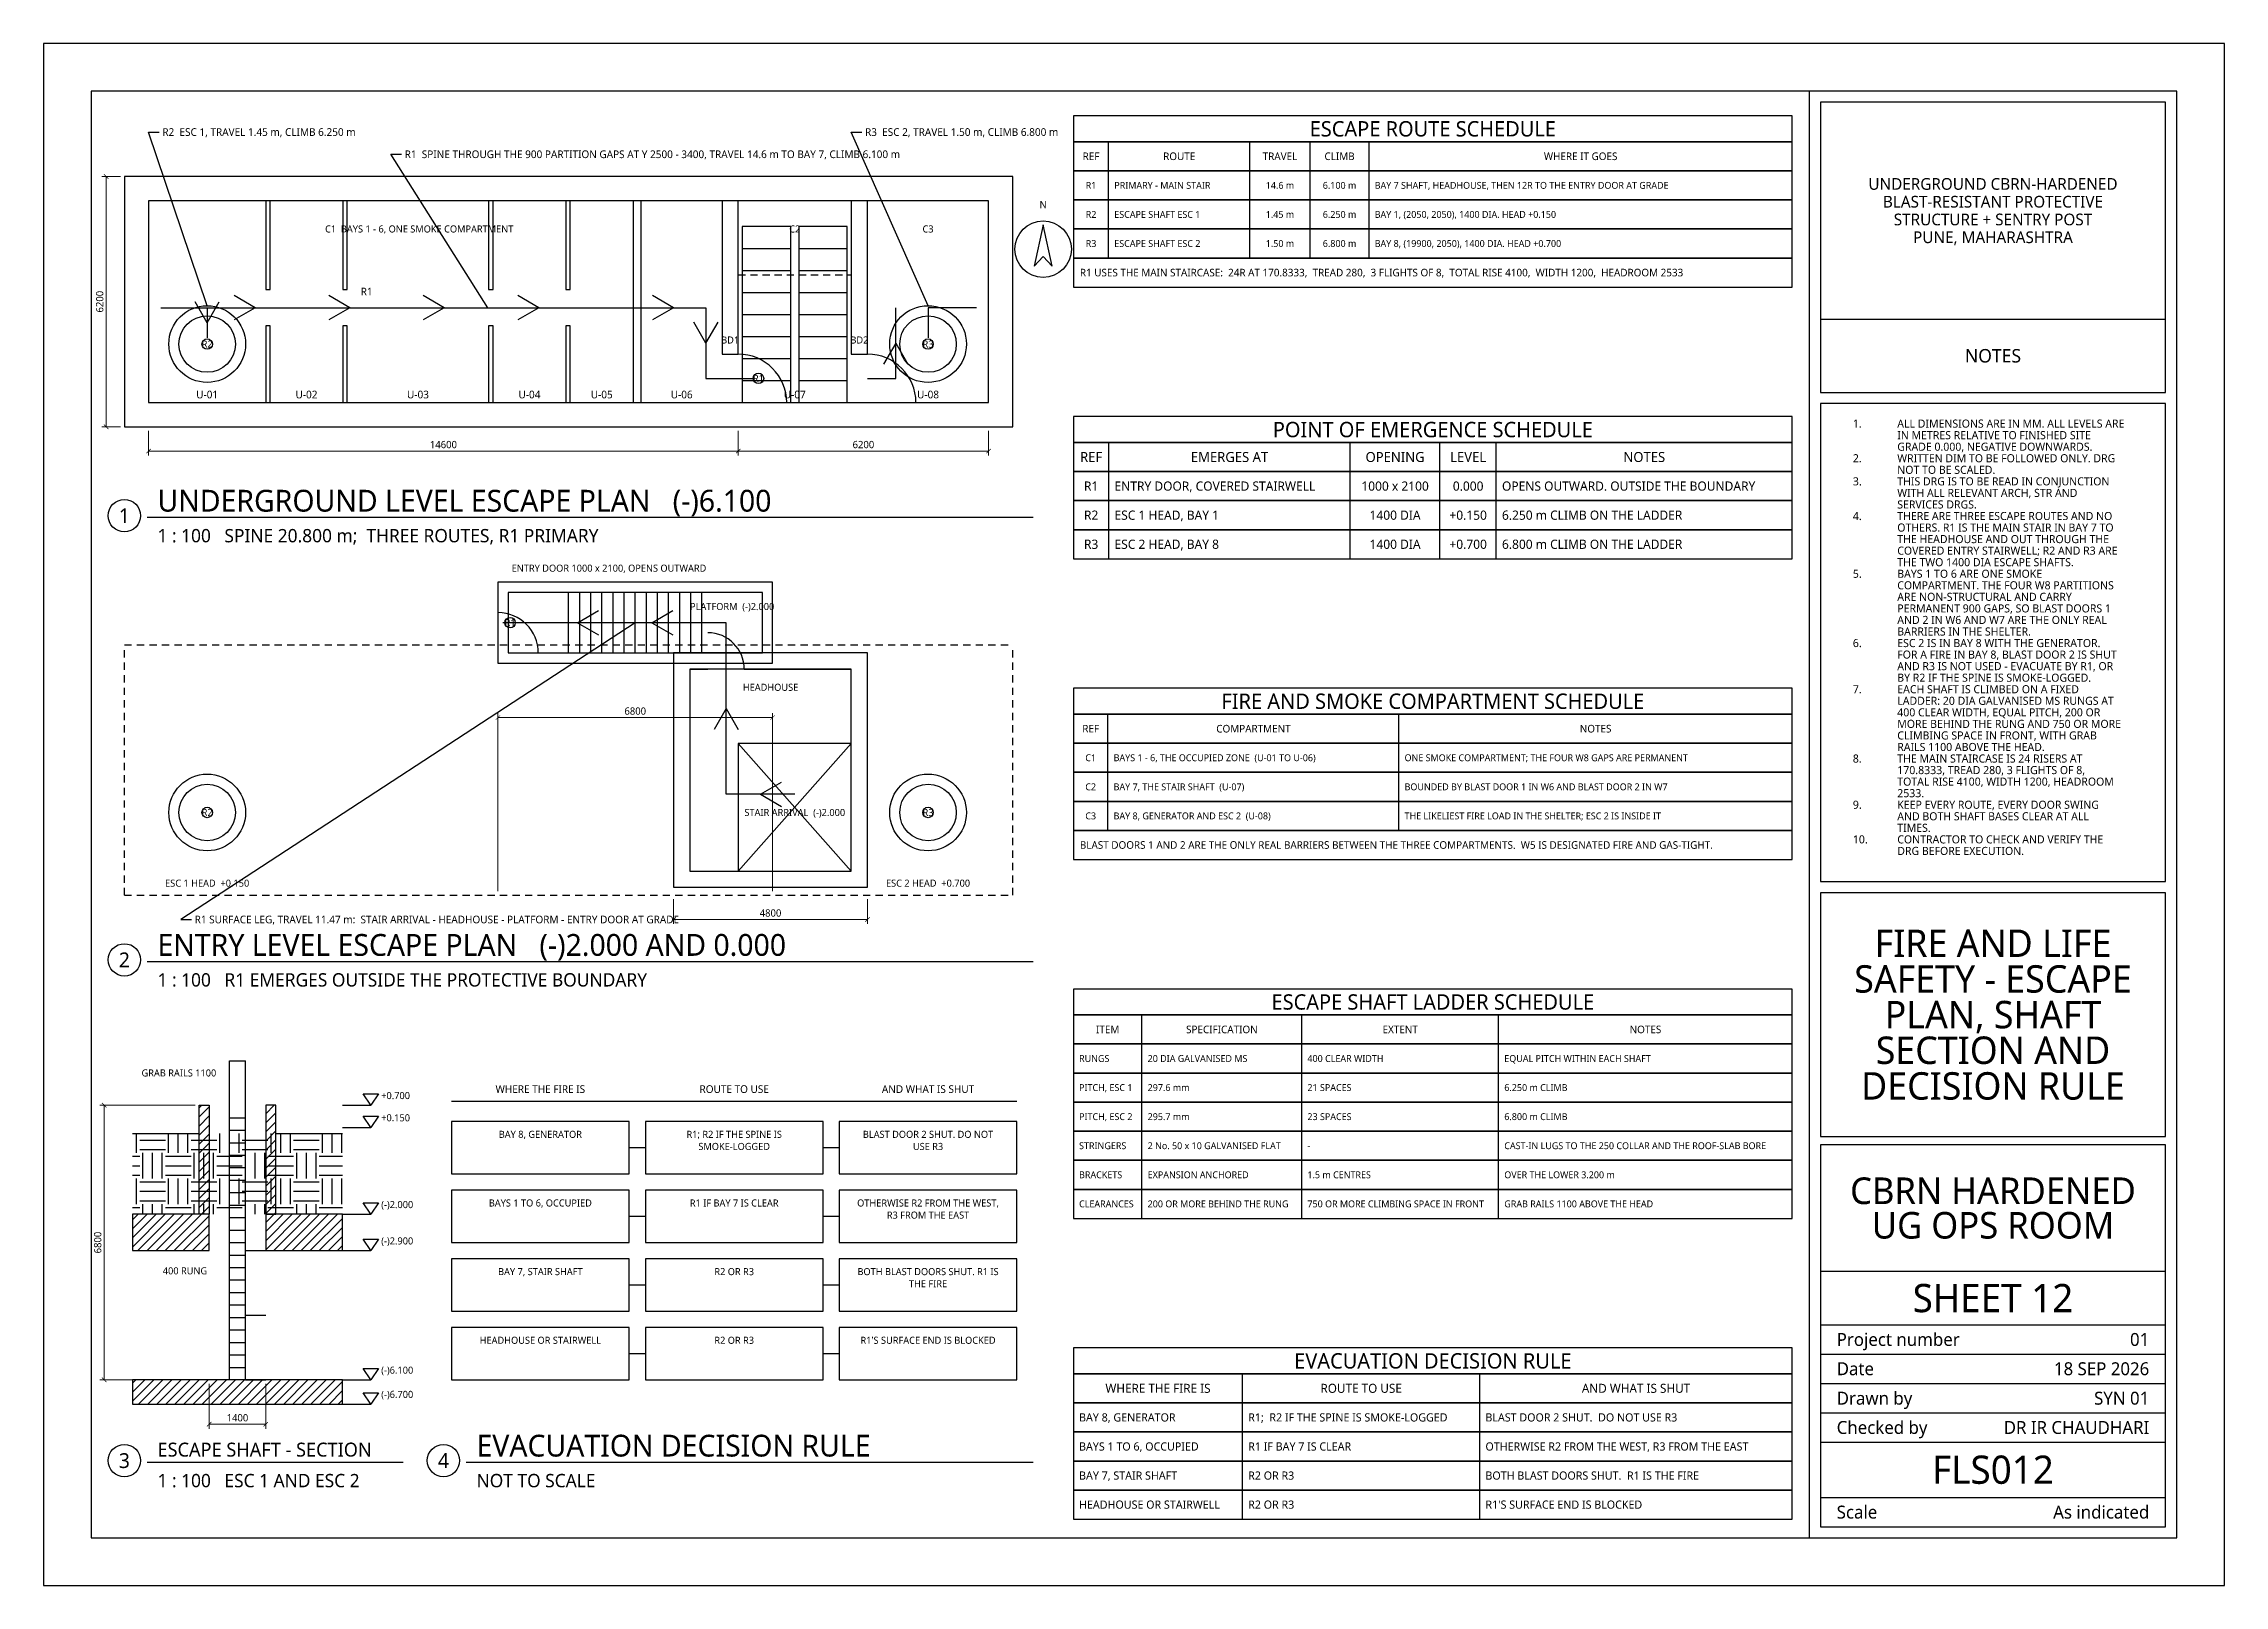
# Model space of a CAD drawing. Header units: millimetres. Extents: x 27 to 567, y 19 to 401.
import ezdxf
from ezdxf.enums import TextEntityAlignment as Align

# ---------------------------------------------------------------- set-up
doc = ezdxf.new("R2010")
doc.units = ezdxf.units.MM
for name, color, linetype in [('F-BOX', 7, 'Continuous'), ('F-COMPT', 7, 'Continuous'), ('F-EXIT', 1, 'Continuous'), ('F-LADDER', 5, 'Continuous'), ('F-OVER', 8, 'Continuous'), ('F-ROUTE-P', 1, 'Continuous'), ('F-ROUTE-S', 5, 'Continuous'), ('F-WALL', 7, 'Continuous'), ('F-WALL-IN', 7, 'Continuous'), ('S-CALLOUT', 7, 'Continuous'), ('S-CENTER', 7, 'Continuous'), ('S-DIM', 7, 'Continuous'), ('S-HATCH', 8, 'Continuous'), ('S-LEVEL', 7, 'Continuous'), ('S-NOTE', 7, 'Continuous'), ('S-TABLE', 7, 'Continuous'), ('S-TEXT', 7, 'Continuous'), ('S-TITLE', 7, 'Continuous')]:
    doc.layers.add(name, color=color, linetype=linetype)
doc.styles.add('OpenSans', font='OpenSans-Regular.ttf')
doc.dimstyles.new('A2-DIM-S', dxfattribs={"dimtxt": 1.8, "dimasz": 1.1, "dimexe": 1.1, "dimexo": 1, "dimgap": 0.7, "dimtad": 1, "dimdec": 0, "dimtxsty": 'OpenSans', "dimblk": 'ARCHTICK', "dimcen": 2.5, "dimclrd": 7, "dimclre": 7, "dimclrt": 7, "dimazin": 3, "dimtfac": 1, "dimtmove": 0, "dimatfit": 3, "dimlwd": 13, "dimlwe": 13})

# ---------------------------------------------------------------- blocks, each defined once
blk = doc.blocks.new('_ARCHTICK')
at = {"color": 0, "linetype": 'BYBLOCK', "const_width": 0.15}
blk.add_lwpolyline([(-0.5, -0.5), (0.5, 0.5)], dxfattribs=at)
blk = doc.blocks.new('A2-NORTH')
at = {"layer": 'S-TITLE'}
blk.add_lwpolyline([(0, 6), (-2.2, -4.2), (0, -1.8), (2.2, -4.2)], close=True, dxfattribs=at)
blk.add_circle((0, 0), 7, dxfattribs=at)
blk = doc.blocks.new('A2-LEVEL')
at = {"layer": 'S-LEVEL'}
blk.add_lwpolyline([(0, 0), (-1.9, 2.8), (1.9, 2.8)], close=True, dxfattribs=at)

msp = doc.modelspace()

# ---------------------------------------------------------------- hatches: boundary and pattern name
at = {"layer": 'F-OVER'}
h = msp.add_hatch(dxfattribs=at)
h.set_pattern_fill('EARTH')
h.paths.add_polyline_path([(49, 131), (101, 131), (101, 111), (49, 111)])
at = {"layer": 'S-HATCH'}
h = msp.add_hatch(dxfattribs=at)
h.set_pattern_fill('ANSI31', scale=0.5)
h.paths.add_polyline_path([(68, 111), (65.5, 111), (65.5, 138), (68, 138)])
h = msp.add_hatch(dxfattribs=at)
h.set_pattern_fill('ANSI31', scale=0.5)
h.paths.add_polyline_path([(82, 111), (84.5, 111), (84.5, 138), (82, 138)])
h = msp.add_hatch(dxfattribs=at)
h.set_pattern_fill('ANSI31', scale=0.5)
h.paths.add_polyline_path([(49, 102), (68, 102), (68, 111), (49, 111)])
h = msp.add_hatch(dxfattribs=at)
h.set_pattern_fill('ANSI31', scale=0.5)
h.paths.add_polyline_path([(82, 102), (101, 102), (101, 111), (82, 111)])
h = msp.add_hatch(dxfattribs=at)
h.set_pattern_fill('ANSI31', scale=0.5)
h.paths.add_polyline_path([(49, 64), (101, 64), (101, 70), (49, 70)])

# ---------------------------------------------------------------- linework, layer by layer
at = {"layer": 'F-BOX'}
for p, q in [((128, 139), (268, 139)), ((220, 127.5), (224, 127.5)), ((220, 110.5), (224, 110.5)), ((220, 93.5), (224, 93.5)), ((220, 76.5), (224, 76.5))]:
    msp.add_line(p, q, dxfattribs=at)
for points in [[(128, 121), (172, 121), (172, 134), (128, 134)], [(176, 121), (220, 121), (220, 134), (176, 134)], [(224, 121), (268, 121), (268, 134), (224, 134)], [(128, 104), (172, 104), (172, 117), (128, 117)], [(176, 104), (220, 104), (220, 117), (176, 117)], [(224, 104), (268, 104), (268, 117), (224, 117)], [(128, 87), (172, 87), (172, 100), (128, 100)], [(176, 87), (220, 87), (220, 100), (176, 100)], [(224, 87), (268, 87), (268, 100), (224, 100)], [(128, 70), (172, 70), (172, 83), (128, 83)], [(176, 70), (220, 70), (220, 83), (176, 83)], [(224, 70), (268, 70), (268, 83), (224, 83)]]:
    msp.add_lwpolyline(points, close=True, dxfattribs=at)
at = {"layer": 'F-COMPT'}
for p, q in [((195, 312), (199, 312)), ((227, 312), (231, 312))]:
    msp.add_line(p, q, dxfattribs=at)
for points in [[(195, 324), (199, 324), (199, 362), (195, 362)], [(227, 324), (231, 324), (231, 362), (227, 362)]]:
    msp.add_lwpolyline(points, close=True, dxfattribs=at)
at = {"layer": 'F-EXIT'}
msp.add_lwpolyline([(199, 196), (227, 196), (227, 227.6), (199, 227.6)], close=True, dxfattribs=at)
for centre, radius in [((67.5, 326.5), 7), ((246, 326.5), 7), ((67.5, 326.5), 1.3), ((246, 326.5), 1.3), ((204, 318), 1.3), ((142.5, 257.5), 1.3), ((67.5, 210.5), 7), ((246, 210.5), 7), ((67.5, 210.5), 1.3), ((246, 210.5), 1.3)]:
    msp.add_circle(centre, radius, dxfattribs=at)
for centre, radius in [((199, 312), 12), ((231, 312), 12), ((139.5, 250), 10), ((191.5, 246), 9)]:
    msp.add_arc(centre, radius, 0, 90, dxfattribs=at)
at = {"layer": 'F-LADDER'}
for p, q in [((73, 138), (73, 149)), ((73, 149), (77, 149)), ((77, 138), (77, 149)), ((73, 70), (73, 138)), ((77, 70), (77, 138)), ((73, 134.909), (77, 134.909)), ((73, 131.818), (77, 131.818)), ((73, 128.727), (77, 128.727)), ((73, 125.636), (77, 125.636)), ((73, 122.545), (77, 122.545)), ((73, 119.455), (77, 119.455)), ((73, 116.364), (77, 116.364)), ((73, 113.273), (77, 113.273)), ((73, 110.182), (77, 110.182)), ((73, 107.091), (77, 107.091)), ((73, 104), (77, 104)), ((73, 100.909), (77, 100.909)), ((73, 97.818), (77, 97.818)), ((77, 102), (82, 102)), ((73, 94.727), (77, 94.727)), ((73, 91.636), (77, 91.636)), ((73, 88.545), (77, 88.545)), ((73, 85.455), (77, 85.455)), ((73, 82.364), (77, 82.364)), ((77, 86), (82, 86)), ((73, 79.273), (77, 79.273)), ((73, 76.182), (77, 76.182)), ((73, 73.091), (77, 73.091)), ((77, 70), (82, 70))]:
    msp.add_line(p, q, dxfattribs=at)
at = {"layer": 'F-OVER'}
for p, q in [((199, 343.6), (200.8, 343.6)), ((202, 343.6), (203.8, 343.6)), ((205, 343.6), (206.8, 343.6)), ((208, 343.6), (209.8, 343.6)), ((211, 343.6), (212.8, 343.6)), ((214, 343.6), (215.8, 343.6)), ((217, 343.6), (218.8, 343.6)), ((220, 343.6), (221.8, 343.6)), ((223, 343.6), (224.8, 343.6)), ((226, 343.6), (227, 343.6)), ((47, 252), (48.8, 252)), ((47, 248.9), (47, 250.7)), ((50.1, 252), (51.9, 252)), ((53.2, 252), (55, 252)), ((56.3, 252), (58.1, 252)), ((59.4, 252), (61.2, 252)), ((62.5, 252), (64.3, 252)), ((65.6, 252), (67.4, 252)), ((68.7, 252), (70.5, 252)), ((71.8, 252), (73.6, 252)), ((74.9, 252), (76.7, 252)), ((78, 252), (79.8, 252)), ((81.1, 252), (82.9, 252)), ((84.2, 252), (86, 252)), ((87.3, 252), (89.1, 252)), ((90.4, 252), (92.2, 252)), ((93.5, 252), (95.3, 252)), ((96.6, 252), (98.4, 252)), ((99.7, 252), (101.5, 252)), ((102.8, 252), (104.6, 252)), ((105.9, 252), (107.7, 252)), ((109, 252), (110.8, 252)), ((112.1, 252), (113.9, 252)), ((115.2, 252), (117, 252)), ((118.3, 252), (120.1, 252)), ((121.4, 252), (123.2, 252)), ((124.5, 252), (126.3, 252)), ((127.6, 252), (129.4, 252)), ((130.7, 252), (132.5, 252)), ((133.8, 252), (135.6, 252)), ((136.9, 252), (138.7, 252)), ((140, 252), (141.8, 252)), ((143.1, 252), (144.9, 252)), ((146.2, 252), (148, 252)), ((149.3, 252), (151.1, 252)), ((152.4, 252), (154.2, 252)), ((155.5, 252), (157.3, 252)), ((158.6, 252), (160.4, 252)), ((161.7, 252), (163.5, 252)), ((164.8, 252), (166.6, 252)), ((167.9, 252), (169.7, 252)), ((171, 252), (172.8, 252)), ((174.1, 252), (175.9, 252)), ((177.2, 252), (179, 252)), ((180.3, 252), (182.1, 252)), ((183.4, 252), (185.2, 252)), ((186.5, 252), (188.3, 252)), ((189.6, 252), (191.4, 252)), ((192.7, 252), (194.5, 252)), ((195.8, 252), (197.6, 252)), ((198.9, 252), (200.7, 252)), ((202, 252), (203.8, 252)), ((205.1, 252), (206.9, 252)), ((208.2, 252), (210, 252)), ((211.3, 252), (213.1, 252)), ((214.4, 252), (216.2, 252)), ((217.5, 252), (219.3, 252)), ((220.6, 252), (222.4, 252)), ((223.7, 252), (225.5, 252)), ((226.8, 252), (228.6, 252)), ((229.9, 252), (231.7, 252)), ((233, 252), (234.8, 252)), ((236.1, 252), (237.9, 252)), ((239.2, 252), (241, 252)), ((242.3, 252), (244.1, 252)), ((245.4, 252), (247.2, 252)), ((248.5, 252), (250.3, 252)), ((251.6, 252), (253.4, 252)), ((254.7, 252), (256.5, 252)), ((257.8, 252), (259.6, 252)), ((260.9, 252), (262.7, 252)), ((264, 252), (265.8, 252)), ((267, 248.9), (267, 250.7)), ((47, 245.8), (47, 247.6)), ((47, 242.7), (47, 244.5)), ((267, 245.8), (267, 247.6)), ((267, 242.7), (267, 244.5)), ((47, 239.6), (47, 241.4)), ((47, 236.5), (47, 238.3)), ((267, 239.6), (267, 241.4)), ((267, 236.5), (267, 238.3)), ((47, 233.4), (47, 235.2)), ((267, 233.4), (267, 235.2)), ((47, 230.3), (47, 232.1)), ((47, 227.2), (47, 229)), ((267, 230.3), (267, 232.1)), ((267, 227.2), (267, 229)), ((47, 224.1), (47, 225.9)), ((47, 221), (47, 222.8)), ((267, 224.1), (267, 225.9)), ((267, 221), (267, 222.8)), ((47, 217.9), (47, 219.7)), ((47, 214.8), (47, 216.6)), ((267, 217.9), (267, 219.7)), ((267, 214.8), (267, 216.6)), ((47, 211.7), (47, 213.5)), ((267, 211.7), (267, 213.5)), ((47, 208.6), (47, 210.4)), ((47, 205.5), (47, 207.3)), ((267, 208.6), (267, 210.4)), ((267, 205.5), (267, 207.3)), ((47, 202.4), (47, 204.2)), ((47, 199.3), (47, 201.1)), ((267, 202.4), (267, 204.2)), ((267, 199.3), (267, 201.1)), ((47, 196.2), (47, 198)), ((47, 193.1), (47, 194.9)), ((267, 196.2), (267, 198)), ((267, 193.1), (267, 194.9)), ((47, 190), (47, 191.8)), ((47, 190), (48.8, 190)), ((50.1, 190), (51.9, 190)), ((53.2, 190), (55, 190)), ((56.3, 190), (58.1, 190)), ((59.4, 190), (61.2, 190)), ((62.5, 190), (64.3, 190)), ((65.6, 190), (67.4, 190)), ((68.7, 190), (70.5, 190)), ((71.8, 190), (73.6, 190)), ((74.9, 190), (76.7, 190)), ((78, 190), (79.8, 190)), ((81.1, 190), (82.9, 190)), ((84.2, 190), (86, 190)), ((87.3, 190), (89.1, 190)), ((90.4, 190), (92.2, 190)), ((93.5, 190), (95.3, 190)), ((96.6, 190), (98.4, 190)), ((99.7, 190), (101.5, 190)), ((102.8, 190), (104.6, 190)), ((105.9, 190), (107.7, 190)), ((109, 190), (110.8, 190)), ((112.1, 190), (113.9, 190)), ((115.2, 190), (117, 190)), ((118.3, 190), (120.1, 190)), ((121.4, 190), (123.2, 190)), ((124.5, 190), (126.3, 190)), ((127.6, 190), (129.4, 190)), ((130.7, 190), (132.5, 190)), ((133.8, 190), (135.6, 190)), ((136.9, 190), (138.7, 190)), ((140, 190), (141.8, 190)), ((143.1, 190), (144.9, 190)), ((146.2, 190), (148, 190)), ((149.3, 190), (151.1, 190)), ((152.4, 190), (154.2, 190)), ((155.5, 190), (157.3, 190)), ((158.6, 190), (160.4, 190)), ((161.7, 190), (163.5, 190)), ((164.8, 190), (166.6, 190)), ((167.9, 190), (169.7, 190)), ((171, 190), (172.8, 190)), ((174.1, 190), (175.9, 190)), ((177.2, 190), (179, 190)), ((180.3, 190), (182.1, 190)), ((183.4, 190), (185.2, 190)), ((186.5, 190), (188.3, 190)), ((189.6, 190), (191.4, 190)), ((192.7, 190), (194.5, 190)), ((195.8, 190), (197.6, 190)), ((198.9, 190), (200.7, 190)), ((202, 190), (203.8, 190)), ((205.1, 190), (206.9, 190)), ((208.2, 190), (210, 190)), ((211.3, 190), (213.1, 190)), ((214.4, 190), (216.2, 190)), ((217.5, 190), (219.3, 190)), ((220.6, 190), (222.4, 190)), ((223.7, 190), (225.5, 190)), ((226.8, 190), (228.6, 190)), ((229.9, 190), (231.7, 190)), ((233, 190), (234.8, 190)), ((236.1, 190), (237.9, 190)), ((239.2, 190), (241, 190)), ((242.3, 190), (244.1, 190)), ((245.4, 190), (247.2, 190)), ((248.5, 190), (250.3, 190)), ((251.6, 190), (253.4, 190)), ((254.7, 190), (256.5, 190)), ((257.8, 190), (259.6, 190)), ((260.9, 190), (262.7, 190)), ((264, 190), (265.8, 190)), ((267, 190), (267, 191.8)), ((49, 131), (65.5, 131)), ((84.5, 131), (101, 131))]:
    msp.add_line(p, q, dxfattribs=at)
at = {"layer": 'F-ROUTE-P'}
for p, q in [((79.4, 335.5), (74.2, 338.5)), ((79.4, 335.5), (74.2, 332.5)), ((102.8, 335.5), (97.6, 338.5)), ((102.8, 335.5), (97.6, 332.5)), ((126.2, 335.5), (121, 338.5)), ((126.2, 335.5), (121, 332.5)), ((149.6, 335.5), (144.4, 338.5)), ((149.6, 335.5), (144.4, 332.5)), ((183, 335.5), (177.8, 338.5)), ((183, 335.5), (177.8, 332.5)), ((191, 326.75), (188, 331.95)), ((191, 326.75), (194, 331.95)), ((159.167, 257.5), (164.367, 260.5)), ((177.583, 257.5), (182.783, 260.5)), ((159.167, 257.5), (164.367, 254.5)), ((177.583, 257.5), (182.783, 254.5)), ((196, 236.25), (193, 231.05)), ((196, 236.25), (199, 231.05)), ((204.5, 215), (209.7, 218)), ((204.5, 215), (209.7, 212)), ((172, 127.5), (176, 127.5)), ((172, 110.5), (176, 110.5)), ((172, 93.5), (176, 93.5)), ((172, 76.5), (176, 76.5))]:
    msp.add_line(p, q, dxfattribs=at)
for points in [[(56, 335.5), (173, 335.5), (175, 335.5), (191, 335.5), (191, 318), (199, 318), (203, 318)], [(213, 215), (196, 215), (196, 257.5), (140.75, 257.5)]]:
    msp.add_lwpolyline(points, dxfattribs=at)
at = {"layer": 'F-ROUTE-S'}
for p, q in [((67.5, 331.75), (64.5, 336.95)), ((67.5, 331.75), (70.5, 336.95)), ((238, 326.75), (235, 321.55)), ((238, 326.75), (241, 321.55))]:
    msp.add_line(p, q, dxfattribs=at)
for points in [[(67.5, 335.5), (67.5, 328)], [(231, 318), (238, 318), (238, 335.5)], [(258, 335.5), (246, 335.5), (246, 328)]]:
    msp.add_lwpolyline(points, dxfattribs=at)
at = {"layer": 'F-WALL'}
for p, q in [((187, 246), (191.5, 246)), ((200.5, 246), (227, 246))]:
    msp.add_line(p, q, dxfattribs=at)
for points in [[(47, 306), (267, 306), (267, 368), (47, 368)], [(53, 312), (261, 312), (261, 362), (53, 362)], [(139.5, 247.5), (207.5, 247.5), (207.5, 267.5), (139.5, 267.5)], [(142, 250), (205, 250), (205, 265), (142, 265)], [(183, 192), (231, 192), (231, 250), (183, 250)], [(187, 196), (227, 196), (227, 246), (187, 246)], [(68, 111), (65.5, 111), (65.5, 138), (68, 138)], [(82, 111), (84.5, 111), (84.5, 138), (82, 138)], [(49, 102), (68, 102), (68, 111), (49, 111)], [(82, 102), (101, 102), (101, 111), (82, 111)], [(49, 64), (101, 64), (101, 70), (49, 70)]]:
    msp.add_lwpolyline(points, close=True, dxfattribs=at)
for centre in [(67.5, 326.5), (246, 326.5), (67.5, 210.5), (246, 210.5)]:
    msp.add_circle(centre, 9.5, dxfattribs=at)
at = {"layer": 'F-WALL-IN'}
for p, q in [((200, 350.15), (212, 350.15)), ((214, 350.15), (226, 350.15)), ((200, 344.7), (212, 344.7)), ((214, 344.7), (226, 344.7)), ((200, 339.25), (212, 339.25)), ((214, 339.25), (226, 339.25)), ((200, 333.8), (212, 333.8)), ((214, 333.8), (226, 333.8)), ((200, 328.35), (212, 328.35)), ((214, 328.35), (226, 328.35)), ((200, 322.9), (212, 322.9)), ((214, 322.9), (226, 322.9)), ((200, 317.45), (212, 317.45)), ((214, 317.45), (226, 317.45)), ((157, 250), (157, 265)), ((159.75, 250), (159.75, 265)), ((162.5, 250), (162.5, 265)), ((165.25, 250), (165.25, 265)), ((168, 250), (168, 265)), ((170.75, 250), (170.75, 265)), ((173.5, 250), (173.5, 265)), ((176.25, 250), (176.25, 265)), ((179, 250), (179, 265)), ((181.75, 250), (181.75, 265)), ((184.5, 250), (184.5, 265)), ((187.25, 250), (187.25, 265)), ((190, 250), (190, 265))]:
    msp.add_line(p, q, dxfattribs=at)
for points in [[(82, 340), (83.1, 340), (83.1, 362), (82, 362)], [(101.1, 340), (102.2, 340), (102.2, 362), (101.1, 362)], [(137.2, 340), (138.3, 340), (138.3, 362), (137.2, 362)], [(156.3, 340), (157.4, 340), (157.4, 362), (156.3, 362)], [(173, 312), (175, 312), (175, 362), (173, 362)], [(200, 312), (212, 312), (212, 355.6), (200, 355.6)], [(214, 312), (226, 312), (226, 355.6), (214, 355.6)], [(82, 312), (83.1, 312), (83.1, 331), (82, 331)], [(101.1, 312), (102.2, 312), (102.2, 331), (101.1, 331)], [(137.2, 312), (138.3, 312), (138.3, 331), (137.2, 331)], [(156.3, 312), (157.4, 312), (157.4, 331), (156.3, 331)]]:
    msp.add_lwpolyline(points, close=True, dxfattribs=at)
at = {"layer": 'S-CALLOUT'}
for p, q in [((67.5, 336), (53, 379)), ((53, 379), (55.6, 379)), ((246, 336), (227, 379)), ((227, 379), (229.6, 379)), ((137, 335.5), (113, 373.5)), ((113, 373.5), (115.6, 373.5)), ((173.5, 257.5), (61, 184)), ((61, 184), (63.6, 184))]:
    msp.add_line(p, q, dxfattribs=at)
at = {"layer": 'S-CENTER'}
for p, q in [((199, 196), (227, 227.6)), ((199, 227.6), (227, 196))]:
    msp.add_line(p, q, dxfattribs=at)
at = {"layer": 'S-LEVEL'}
for p, q in [((101, 138), (108, 138)), ((101, 132.5), (108, 132.5)), ((101, 111), (108, 111)), ((101, 102), (108, 102)), ((101, 70), (108, 70)), ((101, 64), (108, 64))]:
    msp.add_line(p, q, dxfattribs=at)
at = {"layer": 'S-TABLE'}
for p, q in [((290.721, 369.4), (290.721, 376.6)), ((325.677, 369.4), (325.677, 376.6)), ((340.605, 369.4), (340.605, 376.6)), ((355.198, 369.4), (355.198, 376.6)), ((290.721, 362.2), (290.721, 369.4)), ((325.677, 362.2), (325.677, 369.4)), ((340.605, 362.2), (340.605, 369.4)), ((355.198, 362.2), (355.198, 369.4)), ((290.721, 355), (290.721, 362.2)), ((325.677, 355), (325.677, 362.2)), ((340.605, 355), (340.605, 362.2)), ((355.198, 355), (355.198, 362.2)), ((290.721, 347.8), (290.721, 355)), ((325.677, 347.8), (325.677, 355)), ((340.605, 347.8), (340.605, 355)), ((355.198, 347.8), (355.198, 355)), ((290.781, 294.925), (290.781, 302.125)), ((350.53, 294.925), (350.53, 302.125)), ((372.77, 294.925), (372.77, 302.125)), ((386.72, 294.925), (386.72, 302.125)), ((290.781, 287.725), (290.781, 294.925)), ((350.53, 287.725), (350.53, 294.925)), ((372.77, 287.725), (372.77, 294.925)), ((386.72, 287.725), (386.72, 294.925)), ((290.781, 280.525), (290.781, 287.725)), ((350.53, 280.525), (350.53, 287.725)), ((372.77, 280.525), (372.77, 287.725)), ((386.72, 280.525), (386.72, 287.725)), ((290.781, 273.325), (290.781, 280.525)), ((350.53, 273.325), (350.53, 280.525)), ((372.77, 273.325), (372.77, 280.525)), ((386.72, 273.325), (386.72, 280.525)), ((290.554, 227.65), (290.554, 234.85)), ((362.602, 227.65), (362.602, 234.85)), ((290.554, 220.45), (290.554, 227.65)), ((362.602, 220.45), (362.602, 227.65)), ((290.554, 213.25), (290.554, 220.45)), ((362.602, 213.25), (362.602, 220.45)), ((290.554, 206.05), (290.554, 213.25)), ((362.602, 206.05), (362.602, 213.25)), ((298.976, 153.175), (298.976, 160.375)), ((338.539, 153.175), (338.539, 160.375)), ((387.293, 153.175), (387.293, 160.375)), ((298.976, 145.975), (298.976, 153.175)), ((338.539, 145.975), (338.539, 153.175)), ((387.293, 145.975), (387.293, 153.175)), ((298.976, 138.775), (298.976, 145.975)), ((338.539, 138.775), (338.539, 145.975)), ((387.293, 138.775), (387.293, 145.975)), ((298.976, 131.575), (298.976, 138.775)), ((338.539, 131.575), (338.539, 138.775)), ((387.293, 131.575), (387.293, 138.775)), ((298.976, 124.375), (298.976, 131.575)), ((338.539, 124.375), (338.539, 131.575)), ((387.293, 124.375), (387.293, 131.575)), ((298.976, 117.175), (298.976, 124.375)), ((338.539, 117.175), (338.539, 124.375)), ((387.293, 117.175), (387.293, 124.375)), ((298.976, 109.975), (298.976, 117.175)), ((338.539, 109.975), (338.539, 117.175)), ((387.293, 109.975), (387.293, 117.175)), ((323.882, 64.3), (323.882, 71.5)), ((382.623, 64.3), (382.623, 71.5)), ((323.882, 57.1), (323.882, 64.3)), ((382.623, 57.1), (382.623, 64.3)), ((323.882, 49.9), (323.882, 57.1)), ((382.623, 49.9), (382.623, 57.1)), ((323.882, 42.7), (323.882, 49.9)), ((382.623, 42.7), (382.623, 49.9)), ((323.882, 35.5), (323.882, 42.7)), ((382.623, 35.5), (382.623, 42.7))]:
    msp.add_line(p, q, dxfattribs=at)
for points in [[(282, 376.6), (460, 376.6), (460, 383), (282, 383)], [(282, 369.4), (460, 369.4), (460, 376.6), (282, 376.6)], [(282, 362.2), (460, 362.2), (460, 369.4), (282, 369.4)], [(282, 355), (460, 355), (460, 362.2), (282, 362.2)], [(282, 347.8), (460, 347.8), (460, 355), (282, 355)], [(282, 340.6), (460, 340.6), (460, 347.8), (282, 347.8)], [(282, 302.125), (460, 302.125), (460, 308.525), (282, 308.525)], [(282, 294.925), (460, 294.925), (460, 302.125), (282, 302.125)], [(282, 287.725), (460, 287.725), (460, 294.925), (282, 294.925)], [(282, 280.525), (460, 280.525), (460, 287.725), (282, 287.725)], [(282, 273.325), (460, 273.325), (460, 280.525), (282, 280.525)], [(282, 234.85), (460, 234.85), (460, 241.25), (282, 241.25)], [(282, 227.65), (460, 227.65), (460, 234.85), (282, 234.85)], [(282, 220.45), (460, 220.45), (460, 227.65), (282, 227.65)], [(282, 213.25), (460, 213.25), (460, 220.45), (282, 220.45)], [(282, 206.05), (460, 206.05), (460, 213.25), (282, 213.25)], [(282, 198.85), (460, 198.85), (460, 206.05), (282, 206.05)], [(282, 160.375), (460, 160.375), (460, 166.775), (282, 166.775)], [(282, 153.175), (460, 153.175), (460, 160.375), (282, 160.375)], [(282, 145.975), (460, 145.975), (460, 153.175), (282, 153.175)], [(282, 138.775), (460, 138.775), (460, 145.975), (282, 145.975)], [(282, 131.575), (460, 131.575), (460, 138.775), (282, 138.775)], [(282, 124.375), (460, 124.375), (460, 131.575), (282, 131.575)], [(282, 117.175), (460, 117.175), (460, 124.375), (282, 124.375)], [(282, 109.975), (460, 109.975), (460, 117.175), (282, 117.175)], [(282, 71.5), (460, 71.5), (460, 77.9), (282, 77.9)], [(282, 64.3), (460, 64.3), (460, 71.5), (282, 71.5)], [(282, 57.1), (460, 57.1), (460, 64.3), (282, 64.3)], [(282, 49.9), (460, 49.9), (460, 57.1), (282, 57.1)], [(282, 42.7), (460, 42.7), (460, 49.9), (282, 49.9)], [(282, 35.5), (460, 35.5), (460, 42.7), (282, 42.7)]]:
    msp.add_lwpolyline(points, close=True, dxfattribs=at)
at = {"layer": 'S-TITLE'}
for p, q in [((464.3, 30.9), (464.3, 389.1)), ((467, 332.7), (552.4, 332.7)), ((52.6, 283.6), (272, 283.6)), ((52.6, 173.6), (272, 173.6)), ((467, 96.9), (552.4, 96.9)), ((467, 83.6), (552.4, 83.6)), ((467, 76.4), (552.4, 76.4)), ((467, 69.1), (552.4, 69.1)), ((467, 61.8), (552.4, 61.8)), ((467, 54.6), (552.4, 54.6)), ((52.6, 49.6), (116, 49.6)), ((131.6, 49.6), (272, 49.6)), ((467, 40.9), (552.4, 40.9))]:
    msp.add_line(p, q, dxfattribs=at)
for points in [[(27, 19.1), (567, 19.1), (567, 400.9), (27, 400.9)], [(38.8, 30.9), (555.2, 30.9), (555.2, 389.1), (38.8, 389.1)], [(467, 314.5), (552.4, 314.5), (552.4, 386.4), (467, 386.4)], [(467, 193.4), (552.4, 193.4), (552.4, 311.8), (467, 311.8)], [(467, 130.3), (552.4, 130.3), (552.4, 190.6), (467, 190.6)], [(467, 33.6), (552.4, 33.6), (552.4, 128.2), (467, 128.2)]]:
    msp.add_lwpolyline(points, close=True, dxfattribs=at)
for centre in [(47, 284), (47, 174), (47, 50), (126, 50)]:
    msp.add_circle(centre, 4, dxfattribs=at)

# ---------------------------------------------------------------- block references
at = {"layer": 'S-LEVEL'}
for p in [(108, 138), (108, 132.5), (108, 111), (108, 102), (108, 70), (108, 64)]:
    msp.add_blockref('A2-LEVEL', p, dxfattribs=at)
at = {"layer": 'S-TITLE'}
msp.add_blockref('A2-NORTH', (274.5, 350), dxfattribs=at)

# ---------------------------------------------------------------- texts
at = {"layer": 'F-COMPT', "style": 'OpenSans'}
for s, p in [('C1  BAYS 1 - 6, ONE SMOKE COMPARTMENT', (120, 355)), ('C2', (213, 355)), ('C3', (246, 355))]:
    msp.add_text(s, height=1.75, dxfattribs=at).set_placement(p, align=Align.MIDDLE_CENTER)
at = {"layer": 'F-EXIT', "style": 'OpenSans'}
for s, p in [('R2', (67.5, 326.5)), ('R3', (246, 326.5)), ('R1', (204, 318)), ('R1', (142.5, 257.5)), ('R2', (67.5, 210.5)), ('R3', (246, 210.5))]:
    msp.add_text(s, height=1.75, dxfattribs=at).set_placement(p, align=Align.MIDDLE_CENTER)
at = {"layer": 'F-ROUTE-P', "style": 'OpenSans'}
msp.add_text('R1', height=1.9, dxfattribs=at).set_placement((107, 339.5), align=Align.MIDDLE_CENTER)
at = {"layer": 'S-LEVEL', "style": 'OpenSans'}
for s, p in [('+0.700', (110.6, 140.4)), ('+0.150', (110.6, 134.9)), ('(-)2.000', (110.6, 113.4)), ('(-)2.900', (110.6, 104.4)), ('(-)6.100', (110.6, 72.4)), ('(-)6.700', (110.6, 66.4))]:
    msp.add_text(s, height=1.75, dxfattribs=at).set_placement(p, align=Align.MIDDLE_LEFT)
at = {"layer": 'S-NOTE', "style": 'OpenSans'}
for s, p in [('1.', (475, 305.8)), ('ALL DIMENSIONS ARE IN MM. ALL LEVELS ARE', (486, 305.8)), ('IN METRES RELATIVE TO FINISHED SITE', (486, 302.94)), ('2.', (475, 297.22)), ('WRITTEN DIM TO BE FOLLOWED ONLY. DRG', (486, 297.22)), ('GRADE 0.000, NEGATIVE DOWNWARDS.', (486, 300.08)), ('3.', (475, 291.5)), ('THIS DRG IS TO BE READ IN CONJUNCTION', (486, 291.5)), ('NOT TO BE SCALED.', (486, 294.36)), ('WITH ALL RELEVANT ARCH, STR AND', (486, 288.64)), ('SERVICES DRGS.', (486, 285.78)), ('4.', (475, 282.92)), ('THERE ARE THREE ESCAPE ROUTES AND NO', (486, 282.92)), ('OTHERS. R1 IS THE MAIN STAIR IN BAY 7 TO', (486, 280.06)), ('THE HEADHOUSE AND OUT THROUGH THE', (486, 277.2)), ('COVERED ENTRY STAIRWELL; R2 AND R3 ARE', (486, 274.34)), ('5.', (475, 268.62)), ('THE TWO 1400 DIA ESCAPE SHAFTS.', (486, 271.48)), ('BAYS 1 TO 6 ARE ONE SMOKE', (486, 268.62)), ('ARE NON-STRUCTURAL AND CARRY', (486, 262.9)), ('COMPARTMENT. THE FOUR W8 PARTITIONS', (486, 265.76)), ('AND 2 IN W6 AND W7 ARE THE ONLY REAL', (486, 257.18)), ('PERMANENT 900 GAPS, SO BLAST DOORS 1', (486, 260.04)), ('BARRIERS IN THE SHELTER.', (486, 254.32)), ('6.', (475, 251.46)), ('ESC 2 IS IN BAY 8 WITH THE GENERATOR.', (486, 251.46)), ('FOR A FIRE IN BAY 8, BLAST DOOR 2 IS SHUT', (486, 248.6)), ('AND R3 IS NOT USED - EVACUATE BY R1, OR', (486, 245.74)), ('BY R2 IF THE SPINE IS SMOKE-LOGGED.', (486, 242.88)), ('7.', (475, 240.02)), ('EACH SHAFT IS CLIMBED ON A FIXED', (486, 240.02)), ('LADDER: 20 DIA GALVANISED MS RUNGS AT', (486, 237.16)), ('400 CLEAR WIDTH, EQUAL PITCH, 200 OR', (486, 234.3)), ('MORE BEHIND THE RUNG AND 750 OR MORE', (486, 231.44)), ('CLIMBING SPACE IN FRONT, WITH GRAB', (486, 228.58)), ('RAILS 1100 ABOVE THE HEAD.', (486, 225.72)), ('8.', (475, 222.86)), ('THE MAIN STAIRCASE IS 24 RISERS AT', (486, 222.86)), ('170.8333, TREAD 280, 3 FLIGHTS OF 8,', (486, 220)), ('TOTAL RISE 4100, WIDTH 1200, HEADROOM', (486, 217.14)), ('2533.', (486, 214.28)), ('9.', (475, 211.42)), ('KEEP EVERY ROUTE, EVERY DOOR SWING', (486, 211.42)), ('AND BOTH SHAFT BASES CLEAR AT ALL', (486, 208.56)), ('TIMES.', (486, 205.7)), ('10.', (475, 202.84)), ('CONTRACTOR TO CHECK AND VERIFY THE', (486, 202.84)), ('DRG BEFORE EXECUTION.', (486, 199.98))]:
    msp.add_text(s, height=2, dxfattribs=at).set_placement(p)
at = {"layer": 'S-TABLE', "style": 'OpenSans'}
for s, height, p in [('ESCAPE ROUTE SCHEDULE', 3.8, (371, 379.8)), ('REF', 1.88, (286.36, 373)), ('ROUTE', 1.88, (308.199, 373)), ('TRAVEL', 1.88, (333.141, 373)), ('CLIMB', 1.88, (347.901, 373)), ('WHERE IT GOES', 1.88, (407.599, 373)), ('R1', 1.7, (286.36, 365.8)), ('14.6 m', 1.7, (333.141, 365.8)), ('6.100 m', 1.7, (347.901, 365.8)), ('R2', 1.7, (286.36, 358.6)), ('1.45 m', 1.7, (333.141, 358.6)), ('6.250 m', 1.7, (347.901, 358.6)), ('R3', 1.7, (286.36, 351.4)), ('1.50 m', 1.7, (333.141, 351.4)), ('6.800 m', 1.7, (347.901, 351.4)), ('POINT OF EMERGENCE SCHEDULE', 3.8, (371, 305.325)), ('REF', 2.48, (286.39, 298.525)), ('EMERGES AT', 2.48, (320.656, 298.525)), ('OPENING', 2.48, (361.65, 298.525)), ('LEVEL', 2.48, (379.745, 298.525)), ('NOTES', 2.48, (423.36, 298.525)), ('R1', 2.28, (286.39, 291.325)), ('1000 x 2100', 2.28, (361.65, 291.325)), ('0.000', 2.28, (379.745, 291.325)), ('R2', 2.28, (286.39, 284.125)), ('1400 DIA', 2.28, (361.65, 284.125)), ('+0.150', 2.28, (379.745, 284.125)), ('R3', 2.28, (286.39, 276.925)), ('1400 DIA', 2.28, (361.65, 276.925)), ('+0.700', 2.28, (379.745, 276.925)), ('FIRE AND SMOKE COMPARTMENT SCHEDULE', 3.8, (371, 238.05)), ('COMPARTMENT', 1.88, (326.578, 231.25)), ('NOTES', 1.88, (411.301, 231.25)), ('REF', 1.88, (286.277, 231.25)), ('C1', 1.7, (286.277, 224.05)), ('C2', 1.7, (286.277, 216.85)), ('C3', 1.7, (286.277, 209.65)), ('ESCAPE SHAFT LADDER SCHEDULE', 3.8, (371, 163.575)), ('ITEM', 1.88, (290.488, 156.775)), ('SPECIFICATION', 1.88, (318.757, 156.775)), ('EXTENT', 1.88, (362.916, 156.775)), ('NOTES', 1.88, (423.647, 156.775)), ('EVACUATION DECISION RULE', 3.8, (371, 74.7)), ('WHERE THE FIRE IS', 2.23, (302.941, 67.9)), ('ROUTE TO USE', 2.23, (353.253, 67.9)), ('AND WHAT IS SHUT', 2.23, (421.312, 67.9))]:
    msp.add_text(s, height=height, dxfattribs=at).set_placement(p, align=Align.MIDDLE_CENTER)
for s, height, p in [('PRIMARY - MAIN STAIR', 1.7, (292.121, 365.8)), ('BAY 7 SHAFT, HEADHOUSE, THEN 12R TO THE ENTRY DOOR AT GRADE', 1.7, (356.598, 365.8)), ('ESCAPE SHAFT ESC 1', 1.7, (292.121, 358.6)), ('BAY 1, (2050, 2050), 1400 DIA. HEAD +0.150', 1.7, (356.598, 358.6)), ('ESCAPE SHAFT ESC 2', 1.7, (292.121, 351.4)), ('BAY 8, (19900, 2050), 1400 DIA. HEAD +0.700', 1.7, (356.598, 351.4)), ('R1 USES THE MAIN STAIRCASE:  24R AT 170.8333,  TREAD 280,  3 FLIGHTS OF 8,  TOTAL RISE 4100,  WIDTH 1200,  HEADROOM 2533', 1.88, (283.6, 344.2)), ('ENTRY DOOR, COVERED STAIRWELL', 2.28, (292.181, 291.325)), ('OPENS OUTWARD. OUTSIDE THE BOUNDARY', 2.28, (388.12, 291.325)), ('ESC 1 HEAD, BAY 1', 2.28, (292.181, 284.125)), ('6.250 m CLIMB ON THE LADDER', 2.28, (388.12, 284.125)), ('ESC 2 HEAD, BAY 8', 2.28, (292.181, 276.925)), ('6.800 m CLIMB ON THE LADDER', 2.28, (388.12, 276.925)), ('BAYS 1 - 6, THE OCCUPIED ZONE  (U-01 TO U-06)', 1.7, (291.954, 224.05)), ('ONE SMOKE COMPARTMENT; THE FOUR W8 GAPS ARE PERMANENT', 1.7, (364.002, 224.05)), ('BAY 7, THE STAIR SHAFT  (U-07)', 1.7, (291.954, 216.85)), ('BOUNDED BY BLAST DOOR 1 IN W6 AND BLAST DOOR 2 IN W7', 1.7, (364.002, 216.85)), ('BAY 8, GENERATOR AND ESC 2  (U-08)', 1.7, (291.954, 209.65)), ('THE LIKELIEST FIRE LOAD IN THE SHELTER; ESC 2 IS INSIDE IT', 1.7, (364.002, 209.65)), ('BLAST DOORS 1 AND 2 ARE THE ONLY REAL BARRIERS BETWEEN THE THREE COMPARTMENTS.  W5 IS DESIGNATED FIRE AND GAS-TIGHT.', 1.88, (283.6, 202.45)), ('RUNGS', 1.7, (283.4, 149.575)), ('20 DIA GALVANISED MS', 1.7, (300.376, 149.575)), ('400 CLEAR WIDTH', 1.7, (339.939, 149.575)), ('EQUAL PITCH WITHIN EACH SHAFT', 1.7, (388.693, 149.575)), ('PITCH, ESC 1', 1.7, (283.4, 142.375)), ('297.6 mm', 1.7, (300.376, 142.375)), ('21 SPACES', 1.7, (339.939, 142.375)), ('6.250 m CLIMB', 1.7, (388.693, 142.375)), ('PITCH, ESC 2', 1.7, (283.4, 135.175)), ('295.7 mm', 1.7, (300.376, 135.175)), ('23 SPACES', 1.7, (339.939, 135.175)), ('6.800 m CLIMB', 1.7, (388.693, 135.175)), ('STRINGERS', 1.7, (283.4, 127.975)), ('2 No. 50 x 10 GALVANISED FLAT', 1.7, (300.376, 127.975)), ('-', 1.7, (339.939, 127.975)), ('CAST-IN LUGS TO THE 250 COLLAR AND THE ROOF-SLAB BORE', 1.7, (388.693, 127.975)), ('BRACKETS', 1.7, (283.4, 120.775)), ('EXPANSION ANCHORED', 1.7, (300.376, 120.775)), ('1.5 m CENTRES', 1.7, (339.939, 120.775)), ('OVER THE LOWER 3.200 m', 1.7, (388.693, 120.775)), ('CLEARANCES', 1.7, (283.4, 113.575)), ('200 OR MORE BEHIND THE RUNG', 1.7, (300.376, 113.575)), ('750 OR MORE CLIMBING SPACE IN FRONT', 1.7, (339.939, 113.575)), ('GRAB RAILS 1100 ABOVE THE HEAD', 1.7, (388.693, 113.575)), ('BAY 8, GENERATOR', 2.03, (283.4, 60.7)), ('R1;  R2 IF THE SPINE IS SMOKE-LOGGED', 2.03, (325.282, 60.7)), ('BLAST DOOR 2 SHUT.  DO NOT USE R3', 2.03, (384.023, 60.7)), ('BAYS 1 TO 6, OCCUPIED', 2.03, (283.4, 53.5)), ('R1 IF BAY 7 IS CLEAR', 2.03, (325.282, 53.5)), ('OTHERWISE R2 FROM THE WEST, R3 FROM THE EAST', 2.03, (384.023, 53.5)), ('BAY 7, STAIR SHAFT', 2.03, (283.4, 46.3)), ('R2 OR R3', 2.03, (325.282, 46.3)), ('BOTH BLAST DOORS SHUT.  R1 IS THE FIRE', 2.03, (384.023, 46.3)), ('HEADHOUSE OR STAIRWELL', 2.03, (283.4, 39.1)), ('R2 OR R3', 2.03, (325.282, 39.1)), ("R1'S SURFACE END IS BLOCKED", 2.03, (384.023, 39.1))]:
    msp.add_text(s, height=height, dxfattribs=at).set_placement(p, align=Align.MIDDLE_LEFT)
at = {"layer": 'S-TEXT', "style": 'OpenSans'}
for s, p in [('R2  ESC 1, TRAVEL 1.45 m, CLIMB 6.250 m', (56.4, 379)), ('R3  ESC 2, TRAVEL 1.50 m, CLIMB 6.800 m', (230.4, 379)), ('R1  SPINE THROUGH THE 900 PARTITION GAPS AT Y 2500 - 3400, TRAVEL 14.6 m TO BAY 7, CLIMB 6.100 m', (116.4, 373.5)), ('R1 SURFACE LEG, TRAVEL 11.47 m:  STAIR ARRIVAL - HEADHOUSE - PLATFORM - ENTRY DOOR AT GRADE', (64.4, 184))]:
    msp.add_text(s, height=1.9, dxfattribs=at).set_placement(p, align=Align.MIDDLE_LEFT)
for s, height, p in [('BD1', 1.75, (197, 327.5)), ('BD2', 1.75, (229, 327.5)), ('U-01', 1.9, (67.5, 314)), ('U-02', 1.9, (92.1, 314)), ('U-03', 1.9, (119.7, 314)), ('U-04', 1.9, (147.3, 314)), ('U-05', 1.9, (165.2, 314)), ('U-06', 1.9, (185, 314)), ('U-07', 1.9, (213, 314)), ('U-08', 1.9, (246, 314)), ('ENTRY DOOR 1000 x 2100, OPENS OUTWARD', 1.75, (167, 271)), ('PLATFORM  (-)2.000', 1.75, (197.5, 261.5)), ('HEADHOUSE', 1.75, (207, 241.5)), ('STAIR ARRIVAL  (-)2.000', 1.75, (213, 210.5)), ('ESC 1 HEAD  +0.150', 1.75, (67.5, 193)), ('ESC 2 HEAD  +0.700', 1.75, (246, 193)), ('GRAB RAILS 1100', 1.75, (60.5, 146)), ('BAY 8, GENERATOR', 1.75, (150, 130.8)), ('R1; R2 IF THE SPINE IS', 1.75, (198, 130.8)), ('BLAST DOOR 2 SHUT. DO NOT', 1.75, (246, 130.8)), ('SMOKE-LOGGED', 1.75, (198, 127.8)), ('USE R3', 1.75, (246, 127.8)), ('BAYS 1 TO 6, OCCUPIED', 1.75, (150, 113.8)), ('R1 IF BAY 7 IS CLEAR', 1.75, (198, 113.8)), ('OTHERWISE R2 FROM THE WEST,', 1.75, (246, 113.8)), ('R3 FROM THE EAST', 1.75, (246, 110.8)), ('400 RUNG', 1.75, (62, 97)), ('BAY 7, STAIR SHAFT', 1.75, (150, 96.8)), ('R2 OR R3', 1.75, (198, 96.8)), ('BOTH BLAST DOORS SHUT. R1 IS', 1.75, (246, 96.8)), ('THE FIRE', 1.75, (246, 93.8)), ('HEADHOUSE OR STAIRWELL', 1.75, (150, 79.8)), ('R2 OR R3', 1.75, (198, 79.8)), ("R1'S SURFACE END IS BLOCKED", 1.75, (246, 79.8))]:
    msp.add_text(s, height=height, dxfattribs=at).set_placement(p, align=Align.MIDDLE_CENTER)
for s, p in [('1 : 100   SPINE 20.800 m;  THREE ROUTES, R1 PRIMARY', (55.2, 277.4)), ('1 : 100   R1 EMERGES OUTSIDE THE PROTECTIVE BOUNDARY', (55.2, 167.4)), ('1 : 100   ESC 1 AND ESC 2', (55.2, 43.4)), ('NOT TO SCALE', (134.2, 43.4))]:
    msp.add_text(s, height=3.3, dxfattribs=at).set_placement(p)
at = {"layer": 'S-TITLE', "style": 'OpenSans'}
for s, height, p in [('UNDERGROUND CBRN-HARDENED', 2.9, (509.7, 366.15)), ('BLAST-RESISTANT PROTECTIVE', 2.9, (509.7, 361.75)), ('STRUCTURE + SENTRY POST', 2.9, (509.7, 357.35)), ('PUNE, MAHARASHTRA', 2.9, (509.7, 352.95)), ('NOTES', 3.335, (509.7, 323.6)), ('1', 3.672, (47, 284)), ('FIRE AND LIFE', 6.79328, (509.7, 178.113)), ('2', 3.672, (47, 174)), ('SAFETY - ESCAPE', 6.79328, (509.7, 169.281)), ('PLAN, SHAFT', 6.79328, (509.7, 160.45)), ('SECTION AND', 6.79328, (509.7, 151.619)), ('DECISION RULE', 6.79328, (509.7, 142.787)), ('WHERE THE FIRE IS', 1.9, (150, 142)), ('ROUTE TO USE', 1.9, (198, 142)), ('AND WHAT IS SHUT', 1.9, (246, 142)), ('CBRN HARDENED', 6.58, (509.7, 116.827)), ('UG OPS ROOM', 6.58, (509.7, 108.273)), ('SHEET 12', 7, (509.7, 90.25)), ('3', 3.672, (47, 50)), ('4', 3.672, (126, 50)), ('FLS012', 7, (509.7, 47.75))]:
    msp.add_text(s, height=height, dxfattribs=at).set_placement(p, align=Align.MIDDLE_CENTER)
msp.add_text('N', height=1.8, dxfattribs=at).set_placement((274.5, 359.6), align=Align.BOTTOM_CENTER)
for s, height, p in [('UNDERGROUND LEVEL ESCAPE PLAN   (-)6.100', 5.4, (55.2, 285)), ('ENTRY LEVEL ESCAPE PLAN   (-)2.000 AND 0.000', 5.4, (55.2, 175)), ('ESCAPE SHAFT - SECTION', 3.44639, (55.2, 51)), ('EVACUATION DECISION RULE', 5.4, (134.2, 51))]:
    msp.add_text(s, height=height, dxfattribs=at).set_placement(p)
for s, p in [('Project number', (471, 80)), ('Date', (471, 72.75)), ('Drawn by', (471, 65.45)), ('Checked by', (471, 58.2)), ('Scale', (471, 37.25))]:
    msp.add_text(s, height=3.2, dxfattribs=at).set_placement(p, align=Align.MIDDLE_LEFT)
for s, p in [('01', (548.4, 80)), ('18 SEP 2026', (548.4, 72.75)), ('SYN 01', (548.4, 65.45)), ('DR IR CHAUDHARI', (548.4, 58.2)), ('As indicated', (548.4, 37.25))]:
    msp.add_text(s, height=3.2, dxfattribs=at).set_placement(p, align=Align.MIDDLE_RIGHT)

# ---------------------------------------------------------------- dimensions: what is measured, and where the dimension line sits
at = {"layer": 'S-DIM'}
for base, p1, p2 in [((42.5, 306), (47, 306), (47, 368)), ((42, 70), (65.5, 70), (65.5, 138))]:
    msp.add_linear_dim(base=base, p1=p1, p2=p2, angle=90, dimstyle='A2-DIM-S', override={"dimlfac": 100}, dxfattribs=at).render()
for base, p1, p2 in [((53, 300), (53, 306), (199, 306)), ((199, 300), (199, 306), (261, 306)), ((139.5, 234), (139.5, 190), (207.5, 190)), ((183, 184), (183, 190), (231, 190)), ((68, 59), (68, 70), (82, 70))]:
    msp.add_linear_dim(base=base, p1=p1, p2=p2, dimstyle='A2-DIM-S', override={"dimlfac": 100}, dxfattribs=at).render()

doc.saveas('drawing.dxf')
